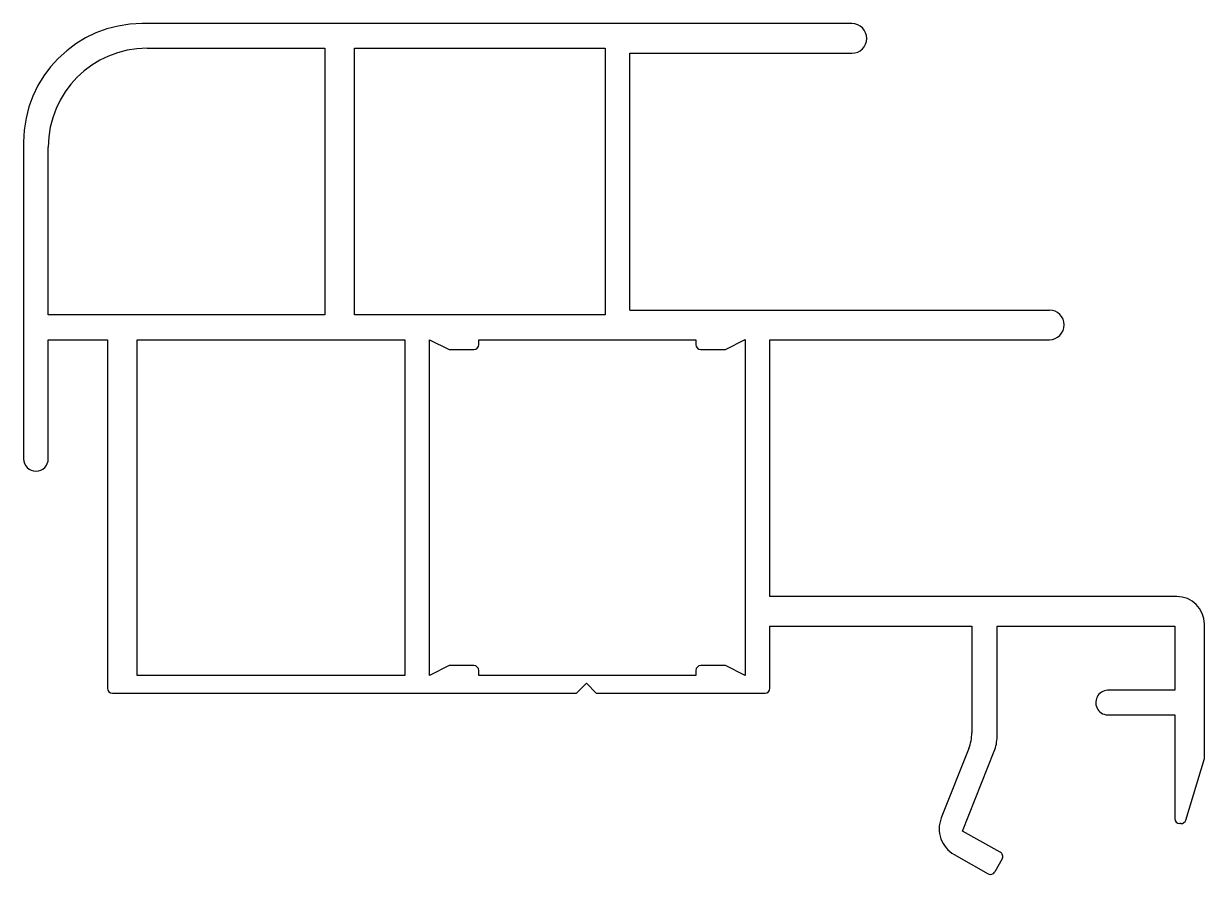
# Model space of a CAD drawing. Extents: x 2977.5 to 3037.3, y 1819.6 to 1862.6.
import ezdxf

# ---------------------------------------------------------------- set-up
doc = ezdxf.new("R2010")
doc.units = 0
doc.layers.get('0').update_dxf_attribs({"linetype": 'CONTINUOUS'})

msp = doc.modelspace()

# ---------------------------------------------------------------- linework, layer by layer
for p, q in [((3019.41, 1862.639), (2983.46, 1862.639)), ((2983.71, 1861.389), (2992.71, 1861.389)), ((2992.71, 1861.389), (2992.71, 1847.889)), ((2994.21, 1861.389), (3006.91, 1861.389)), ((2994.21, 1847.889), (2994.21, 1861.389)), ((3006.91, 1861.389), (3006.91, 1847.889)), ((3008.16, 1848.139), (3008.16, 1861.139)), ((3008.16, 1861.139), (3019.41, 1861.139)), ((2977.46, 1856.639), (2977.46, 1840.608)), ((2978.71, 1847.889), (2978.71, 1856.389)), ((2992.71, 1847.889), (2978.71, 1847.889)), ((3006.91, 1847.889), (2994.21, 1847.889)), ((3008.16, 1848.139), (3029.41, 1848.139)), ((2978.71, 1840.608), (2978.71, 1846.639)), ((2978.71, 1846.639), (2981.71, 1846.639)), ((2981.71, 1846.639), (2981.71, 1828.994)), ((2983.21, 1846.639), (2996.76, 1846.639)), ((2983.21, 1829.639), (2983.21, 1846.639)), ((2996.76, 1846.639), (2996.76, 1829.639)), ((2998.01, 1846.639), (2999.01, 1846.139)), ((2998.01, 1829.639), (2998.01, 1846.639)), ((3000.51, 1846.639), (3011.51, 1846.639)), ((3000.51, 1846.389), (3000.51, 1846.639)), ((3011.51, 1846.639), (3011.51, 1846.389)), ((3013.008, 1846.139), (3014.01, 1846.641)), ((3014.01, 1846.641), (3014.01, 1829.641)), ((3015.26, 1833.639), (3015.26, 1846.639)), ((3015.26, 1846.639), (3029.41, 1846.639)), ((2999.01, 1846.139), (3000.26, 1846.139)), ((3011.76, 1846.139), (3013.008, 1846.139)), ((3035.86, 1833.639), (3015.26, 1833.639)), ((3015.26, 1828.994), (3015.26, 1832.139)), ((3015.26, 1832.139), (3025.48, 1832.139)), ((3025.48, 1832.139), (3025.48, 1826.731)), ((3026.76, 1826.538), (3026.76, 1832.139)), ((3026.76, 1832.139), (3035.76, 1832.139)), ((3035.76, 1832.139), (3035.76, 1828.889)), ((3037.26, 1825.439), (3037.26, 1832.239)), ((2999.01, 1830.14), (2998.01, 1829.639)), ((3000.26, 1830.14), (2999.01, 1830.14)), ((3000.51, 1829.64), (3000.51, 1829.89)), ((3011.51, 1829.89), (3011.51, 1829.64)), ((3013.012, 1830.14), (3011.76, 1830.14)), ((3014.01, 1829.641), (3013.012, 1830.14)), ((2996.76, 1829.639), (2983.21, 1829.639)), ((3011.51, 1829.64), (3000.51, 1829.64)), ((2981.96, 1828.744), (3005.46, 1828.744)), ((3005.96, 1829.244), (3005.46, 1828.744)), ((3006.46, 1828.744), (3005.96, 1829.244)), ((3006.46, 1828.744), (3015.01, 1828.744)), ((3035.76, 1828.889), (3032.357, 1828.889)), ((3032.427, 1827.639), (3035.76, 1827.639)), ((3035.76, 1827.639), (3035.76, 1822.389)), ((3025.328, 1825.937), (3023.934, 1822.43)), ((3025.015, 1821.765), (3026.619, 1825.799)), ((3036.314, 1822.317), (3037.26, 1825.439)), ((3036.075, 1822.139), (3036.01, 1822.139)), ((3026.924, 1820.691), (3025.015, 1821.765)), ((3024.593, 1820.569), (3026.311, 1819.602)), ((3027.019, 1820.351), (3026.651, 1819.697))]:
    msp.add_line(p, q)
for centre, radius, start, end in [((2983.46, 1856.639), 6, 90, 180), ((3019.41, 1861.889), 0.75, 270, 90), ((2983.71, 1856.389), 5, 90, 180), ((3029.41, 1847.389), 0.75, 270, 90), ((3000.26, 1846.389), 0.25, 270, 360), ((3011.76, 1846.389), 0.25, 180, 270), ((2978.085, 1840.608), 0.625, 180, 0), ((3035.86, 1832.239), 1.4, 0, 90), ((3000.26, 1829.89), 0.25, 0, 90), ((3011.76, 1829.89), 0.25, 90, 180), ((2981.96, 1828.994), 0.25, 180, 270), ((3015.01, 1828.994), 0.25, 270, 360), ((3032.386, 1828.264), 0.626, 92.65523, 273.73261), ((3023.33, 1826.731), 2.15, 338.32447, 360), ((3024.76, 1826.538), 2, 338.32447, 360), ((3025.328, 1821.876), 1.5, 158.32447, 240.62447), ((3036.01, 1822.389), 0.25, 180, 270), ((3036.075, 1822.389), 0.25, 270, 343.1416), ((3026.801, 1820.473), 0.25, 330.62447, 60.62447), ((3026.433, 1819.82), 0.25, 240.62447, 330.62447)]:
    msp.add_arc(centre, radius, start, end)

doc.saveas('drawing.dxf')
